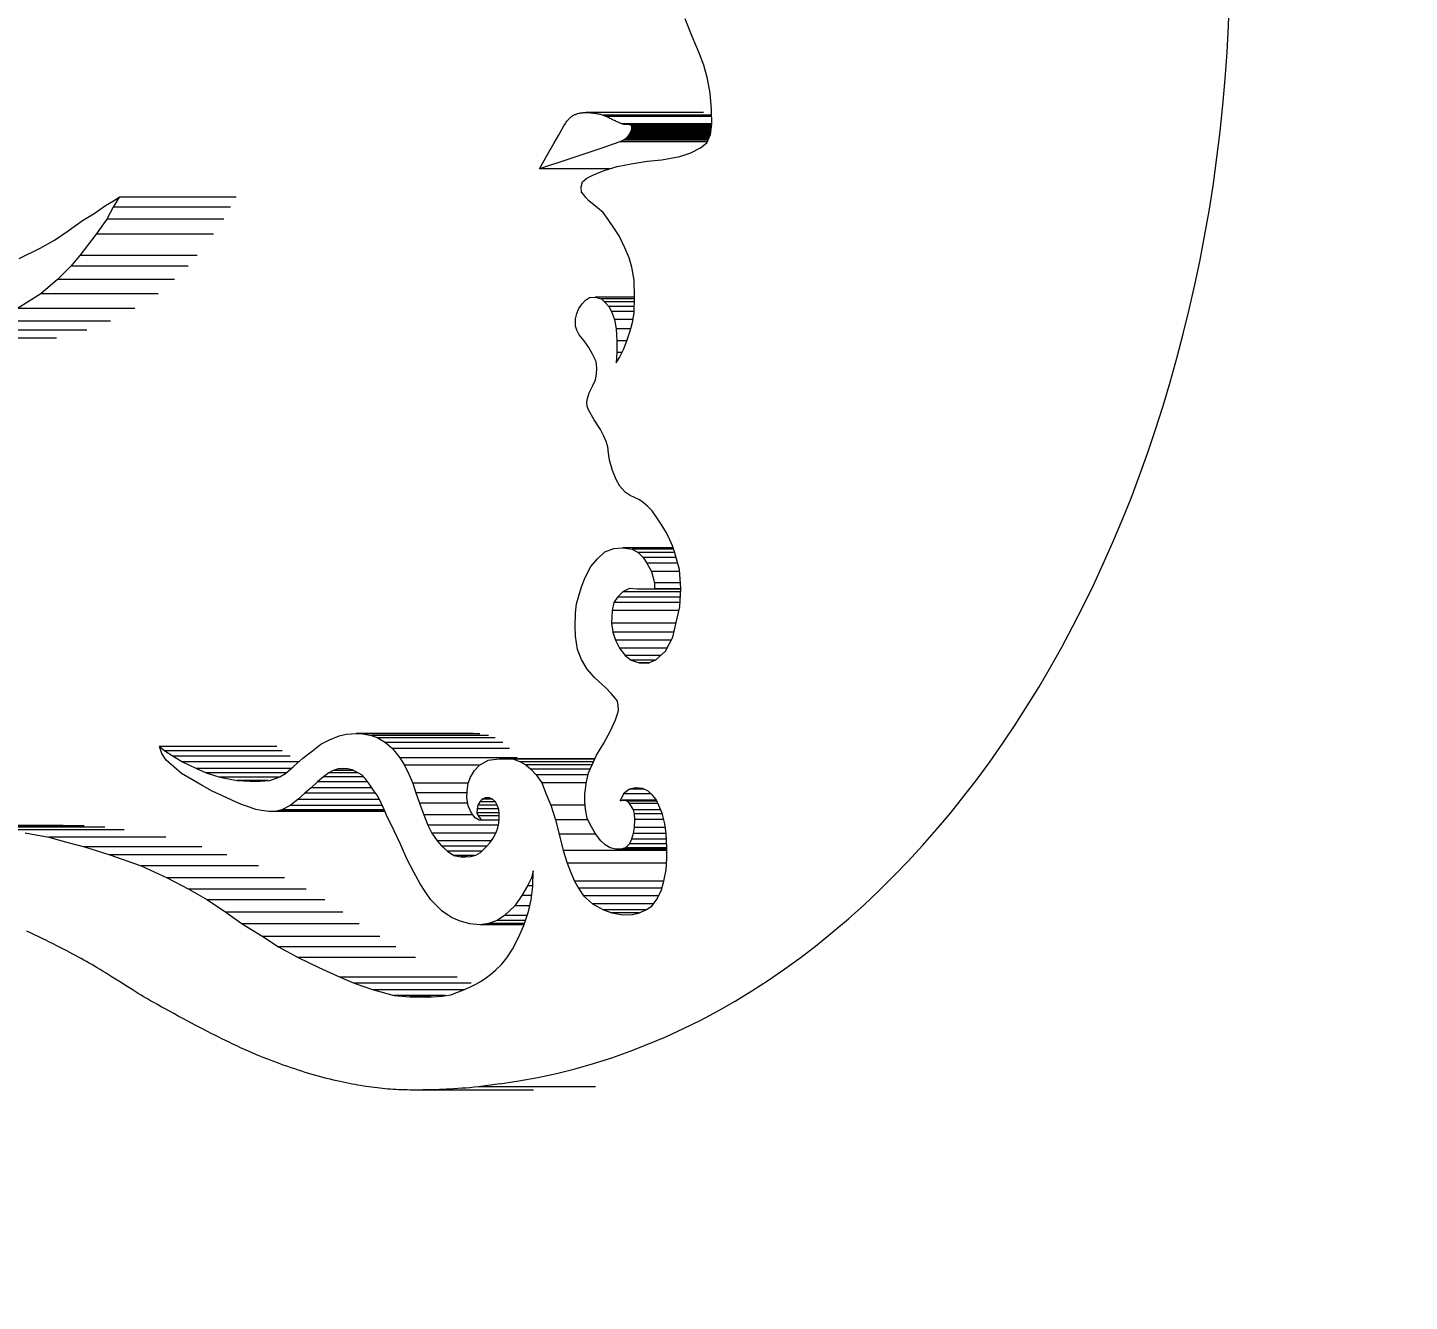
# Model space of a CAD drawing. Header units: inches. Extents: x 20 to 536, y 8 to 344.
# Drawn here: x 394.147 to 394.668, y 111.411 to 111.891 of the extents above; entities that cross this region are included whole.
import ezdxf

# ---------------------------------------------------------------- set-up
doc = ezdxf.new("R2010")
doc.units = ezdxf.units.IN
doc.header["$LTSCALE"] = 16
doc.header["$MEASUREMENT"] = 0
doc.layers.add('Dimension (ANSI)', color=7, linetype='Continuous', lineweight=25)
doc.layers.add('Visible (ANSI)', color=7, linetype='Continuous', lineweight=50)
doc.styles.add('Standard D-E', font='arial.ttf')
doc.dimstyles.new('in [mm] D-E NeptuneBenson', dxfattribs={"dimscale": 16, "dimtxt": 0.15, "dimasz": 0.098425, "dimexe": 0.125, "dimexo": 0.063, "dimgap": 0.031496, "dimtad": 0, "dimtih": 1, "dimtoh": 1, "dimdec": 4, "dimrnd": 1e-08, "dimzin": 3, "dimdsep": 46, "dimlunit": 5, "dimtxsty": 'Standard D-E', "dimcen": 0.09, "dimdle": 0.393701, "dimclrd": 256, "dimclre": 256, "dimclrt": 256, "dimadec": 1, "dimazin": 1, "dimtfac": 1, "dimtofl": 0, "dimtmove": 0, "dimatfit": 3, "dimfxl": 1, "dimfrac": 1, "dimtolj": 1, "dimtzin": 4, "dimlwd": -1, "dimlwe": -1, "dimarcsym": 0})

# ---------------------------------------------------------------- blocks, each defined once
blk = doc.blocks.new('*D25')
at = {"layer": 'Defpoints', "color": 0, "transparency": 16777216}
for p in [(336.90472, 144.0098), (416.11292, 144.0098), (390.91104, 45.67815)]:
    blk.add_point(p, dxfattribs=at)
at = {"layer": 'Dimension (ANSI)', "transparency": 16777216}
for p, q in [((415.10492, 144.0098), (334.90472, 144.0098)), ((336.90472, 142.43499), (336.90472, 111.91601)), ((336.90472, 47.25296), (336.90472, 94.54965)), ((389.90304, 45.67815), (334.90472, 45.67815))]:
    blk.add_line(p, q, dxfattribs=at)
for points in [[(336.64225, 142.43499), (337.16719, 142.43499), (336.90472, 144.0098)], [(336.64225, 47.25296), (337.16719, 47.25296), (336.90472, 45.67815)]]:
    blk.add_solid(points, dxfattribs=at)
at = {"layer": 'Dimension (ANSI)', "transparency": 16777216, "char_height": 2.4000001, "attachment_point": 5, "style": 'Standard D-E'}
for s, insert in [('\\A1; \\fArial|b0|i0;98{\\H1x;\\S5#16;} in', (336.90472, 106.1867)), ('\\A1;[2491.0 mm]{\\P\\fArial|b0|i0;SHIPPING HEIGHT\\P\\fArial|b0|i0;REF.}', (336.90472, 97.50352))]:
    blk.add_mtext(s, dxfattribs=dict(at, insert=insert))

msp = doc.modelspace()

# ---------------------------------------------------------------- linework, layer by layer
at = {"layer": 'Visible (ANSI)', "linetype": 'Continuous', "lineweight": 18}
for p, q in [((394.39733, 111.88756), (394.39479, 111.8943)), ((394.40015, 111.88103), (394.39733, 111.88756)), ((394.40172, 111.87674), (394.40015, 111.88103)), ((394.40315, 111.87159), (394.40172, 111.87674)), ((394.40415, 111.86616), (394.40315, 111.87159)), ((394.40472, 111.86011), (394.40415, 111.86616)), ((394.35124, 111.85687), (394.35146, 111.85707)), ((394.35146, 111.85707), (394.35168, 111.85725)), ((394.35168, 111.85725), (394.35191, 111.85742)), ((394.35191, 111.85742), (394.35213, 111.85759)), ((394.35213, 111.85759), (394.35236, 111.85773)), ((394.35236, 111.85773), (394.3526, 111.85787)), ((394.3526, 111.85787), (394.35283, 111.858)), ((394.35283, 111.858), (394.35308, 111.85812)), ((394.35308, 111.85812), (394.35333, 111.85822)), ((394.35333, 111.85822), (394.35359, 111.85832)), ((394.35359, 111.85832), (394.35385, 111.85842)), ((394.35385, 111.85842), (394.35412, 111.8585)), ((394.35412, 111.8585), (394.35441, 111.85858)), ((394.35441, 111.85858), (394.3547, 111.85865)), ((394.3547, 111.85865), (394.355, 111.85871)), ((394.355, 111.85871), (394.35531, 111.85877)), ((394.35531, 111.85877), (394.35564, 111.85882)), ((394.35564, 111.85882), (394.35597, 111.85885)), ((394.35597, 111.85885), (394.35632, 111.85888)), ((394.35632, 111.85888), (394.35668, 111.8589)), ((394.35668, 111.8589), (394.35706, 111.85891)), ((394.35706, 111.85891), (394.35744, 111.85891)), ((394.40164, 111.85891), (394.35744, 111.85891)), ((394.35744, 111.85891), (394.35784, 111.8589)), ((394.35784, 111.8589), (394.35823, 111.85889)), ((394.35823, 111.85889), (394.35863, 111.85887)), ((394.35863, 111.85887), (394.35903, 111.85884)), ((394.35903, 111.85884), (394.35943, 111.85881)), ((394.35943, 111.85881), (394.35982, 111.85876)), ((394.35982, 111.85876), (394.36022, 111.85872)), ((394.36022, 111.85872), (394.3606, 111.85867)), ((394.3606, 111.85867), (394.36098, 111.85861)), ((394.36098, 111.85861), (394.36135, 111.85855)), ((394.36135, 111.85855), (394.36172, 111.85848)), ((394.36172, 111.85848), (394.36208, 111.8584)), ((394.36208, 111.8584), (394.36244, 111.85832)), ((394.36244, 111.85832), (394.36278, 111.85824)), ((394.36278, 111.85824), (394.36312, 111.85815)), ((394.36312, 111.85815), (394.36345, 111.85805)), ((394.36345, 111.85805), (394.36378, 111.85794)), ((394.40476, 111.85794), (394.36378, 111.85794)), ((394.36378, 111.85794), (394.3641, 111.85783)), ((394.40477, 111.85783), (394.3641, 111.85783)), ((394.3641, 111.85783), (394.36442, 111.85771)), ((394.40477, 111.85771), (394.36442, 111.85771)), ((394.36442, 111.85771), (394.36474, 111.85758)), ((394.40477, 111.85758), (394.36474, 111.85758)), ((394.36474, 111.85758), (394.36506, 111.85745)), ((394.40478, 111.85745), (394.36506, 111.85745)), ((394.36506, 111.85745), (394.36537, 111.8573)), ((394.36537, 111.8573), (394.36568, 111.85715)), ((394.36568, 111.85715), (394.366, 111.857)), ((394.366, 111.857), (394.36632, 111.85684)), ((394.40484, 111.85456), (394.40472, 111.86011)), ((394.34692, 111.8503), (394.34817, 111.85246)), ((394.34817, 111.85246), (394.34901, 111.8539)), ((394.34901, 111.8539), (394.34956, 111.85479)), ((394.34956, 111.85479), (394.34991, 111.85531)), ((394.34991, 111.85531), (394.35015, 111.85564)), ((394.35015, 111.85564), (394.35037, 111.85591)), ((394.35037, 111.85591), (394.35059, 111.85618)), ((394.35059, 111.85618), (394.35081, 111.85642)), ((394.35081, 111.85642), (394.35102, 111.85665)), ((394.35102, 111.85665), (394.35124, 111.85687)), ((394.36632, 111.85684), (394.36664, 111.85667)), ((394.36664, 111.85667), (394.36696, 111.85651)), ((394.36696, 111.85651), (394.36728, 111.85634)), ((394.36728, 111.85634), (394.36762, 111.85618)), ((394.36762, 111.85618), (394.36795, 111.85602)), ((394.36795, 111.85602), (394.36829, 111.85586)), ((394.36829, 111.85586), (394.36863, 111.85571)), ((394.36863, 111.85571), (394.36896, 111.85557)), ((394.36896, 111.85557), (394.36928, 111.85543)), ((394.36928, 111.85543), (394.36958, 111.8553)), ((394.36958, 111.8553), (394.36987, 111.85517)), ((394.36987, 111.85517), (394.37013, 111.85506)), ((394.37013, 111.85506), (394.37037, 111.85496)), ((394.37037, 111.85496), (394.37058, 111.85487)), ((394.37058, 111.85487), (394.37078, 111.85479)), ((394.37078, 111.85479), (394.37096, 111.85472)), ((394.37096, 111.85472), (394.37112, 111.85465)), ((394.40484, 111.85465), (394.37112, 111.85465)), ((394.37112, 111.85465), (394.37127, 111.8546)), ((394.40484, 111.8546), (394.37127, 111.8546)), ((394.37127, 111.8546), (394.37142, 111.85456)), ((394.40484, 111.85456), (394.37142, 111.85456)), ((394.37142, 111.85456), (394.37156, 111.85452)), ((394.40483, 111.85452), (394.37156, 111.85452)), ((394.37156, 111.85452), (394.37171, 111.85449)), ((394.37316, 111.85449), (394.37171, 111.85449)), ((394.37171, 111.85449), (394.37185, 111.85448)), ((394.3728, 111.85448), (394.37185, 111.85448)), ((394.37185, 111.85448), (394.37199, 111.85446)), ((394.37259, 111.85446), (394.37199, 111.85446)), ((394.37199, 111.85446), (394.37213, 111.85446)), ((394.37241, 111.85446), (394.37213, 111.85446)), ((394.37213, 111.85446), (394.37227, 111.85445)), ((394.37227, 111.85445), (394.37241, 111.85446)), ((394.37241, 111.85446), (394.37255, 111.85446)), ((394.37255, 111.85446), (394.37269, 111.85447)), ((394.37269, 111.85447), (394.37282, 111.85448)), ((394.37282, 111.85448), (394.37295, 111.85448)), ((394.37295, 111.85448), (394.37308, 111.85449)), ((394.37308, 111.85449), (394.3732, 111.8545)), ((394.3732, 111.8545), (394.37333, 111.8545)), ((394.40483, 111.8545), (394.37333, 111.8545)), ((394.37333, 111.8545), (394.37344, 111.85449)), ((394.40483, 111.85449), (394.37344, 111.85449)), ((394.37344, 111.85449), (394.37356, 111.85448)), ((394.40483, 111.85448), (394.37356, 111.85448)), ((394.37356, 111.85448), (394.37367, 111.85446)), ((394.40483, 111.85446), (394.37367, 111.85446)), ((394.37367, 111.85446), (394.37377, 111.85443)), ((394.40482, 111.85443), (394.37377, 111.85443)), ((394.37377, 111.85443), (394.37387, 111.85439)), ((394.40482, 111.85439), (394.37387, 111.85439)), ((394.37387, 111.85439), (394.37397, 111.85434)), ((394.40481, 111.85434), (394.37397, 111.85434)), ((394.37397, 111.85434), (394.37405, 111.85428)), ((394.4048, 111.85428), (394.37405, 111.85428)), ((394.37405, 111.85428), (394.37414, 111.85421)), ((394.40479, 111.85421), (394.37414, 111.85421)), ((394.37414, 111.85421), (394.37421, 111.85414)), ((394.37428, 111.85191), (394.37417, 111.85167)), ((394.40478, 111.85414), (394.37421, 111.85414)), ((394.37421, 111.85414), (394.37428, 111.85406)), ((394.40477, 111.85406), (394.37428, 111.85406)), ((394.37428, 111.85406), (394.37434, 111.85398)), ((394.37436, 111.85213), (394.37428, 111.85191)), ((394.40447, 111.85191), (394.37428, 111.85191)), ((394.40476, 111.85398), (394.37434, 111.85398)), ((394.37434, 111.85398), (394.37439, 111.85388)), ((394.37443, 111.85234), (394.37436, 111.85213)), ((394.4045, 111.85213), (394.37436, 111.85213)), ((394.40475, 111.85388), (394.37439, 111.85388)), ((394.37439, 111.85388), (394.37444, 111.85379)), ((394.37447, 111.85254), (394.37443, 111.85234)), ((394.40453, 111.85234), (394.37443, 111.85234)), ((394.40473, 111.85379), (394.37444, 111.85379)), ((394.37444, 111.85379), (394.37447, 111.85368)), ((394.40472, 111.85368), (394.37447, 111.85368)), ((394.37447, 111.85368), (394.3745, 111.85357)), ((394.37451, 111.85271), (394.37447, 111.85254)), ((394.40456, 111.85254), (394.37447, 111.85254)), ((394.4047, 111.85357), (394.3745, 111.85357)), ((394.3745, 111.85357), (394.37452, 111.85345)), ((394.37453, 111.85288), (394.37451, 111.85271)), ((394.40458, 111.85271), (394.37451, 111.85271)), ((394.40469, 111.85345), (394.37452, 111.85345)), ((394.37452, 111.85345), (394.37454, 111.85332)), ((394.37454, 111.85304), (394.37453, 111.85288)), ((394.40461, 111.85288), (394.37453, 111.85288)), ((394.40467, 111.85332), (394.37454, 111.85332)), ((394.37454, 111.85332), (394.37454, 111.85319)), ((394.40465, 111.85319), (394.37454, 111.85319)), ((394.37454, 111.85319), (394.37454, 111.85304)), ((394.40463, 111.85304), (394.37454, 111.85304)), ((394.40429, 111.85064), (394.40484, 111.85456)), ((394.34281, 111.8431), (394.34516, 111.84724)), ((394.34516, 111.84724), (394.34692, 111.8503)), ((394.36763, 111.847), (394.36373, 111.84565)), ((394.37009, 111.84791), (394.36763, 111.847)), ((394.37146, 111.84849), (394.37009, 111.84791)), ((394.40304, 111.84791), (394.37009, 111.84791)), ((394.37211, 111.84885), (394.37146, 111.84849)), ((394.40331, 111.84849), (394.37146, 111.84849)), ((394.3724, 111.84912), (394.37211, 111.84885)), ((394.40347, 111.84885), (394.37211, 111.84885)), ((394.37264, 111.84938), (394.3724, 111.84912)), ((394.40359, 111.84912), (394.3724, 111.84912)), ((394.37287, 111.84966), (394.37264, 111.84938)), ((394.40372, 111.84938), (394.37264, 111.84938)), ((394.3731, 111.84996), (394.37287, 111.84966)), ((394.40385, 111.84966), (394.37287, 111.84966)), ((394.37332, 111.85026), (394.3731, 111.84996)), ((394.40398, 111.84996), (394.3731, 111.84996)), ((394.37353, 111.85056), (394.37332, 111.85026)), ((394.40412, 111.85026), (394.37332, 111.85026)), ((394.37372, 111.85085), (394.37353, 111.85056)), ((394.40426, 111.85056), (394.37353, 111.85056)), ((394.37389, 111.85114), (394.37372, 111.85085)), ((394.40432, 111.85085), (394.37372, 111.85085)), ((394.37405, 111.85142), (394.37389, 111.85114)), ((394.40436, 111.85114), (394.37389, 111.85114)), ((394.37417, 111.85167), (394.37405, 111.85142)), ((394.4044, 111.85142), (394.37405, 111.85142)), ((394.40444, 111.85167), (394.37417, 111.85167)), ((394.40049, 111.84564), (394.40287, 111.84753)), ((394.40287, 111.84753), (394.40429, 111.85064)), ((394.33975, 111.83771), (394.34281, 111.8431)), ((394.35803, 111.84372), (394.35015, 111.84112)), ((394.36373, 111.84565), (394.35803, 111.84372)), ((394.38589, 111.84102), (394.39266, 111.8423)), ((394.39266, 111.8423), (394.39687, 111.84372)), ((394.39687, 111.84372), (394.40049, 111.84564)), ((394.35015, 111.84112), (394.33975, 111.83771)), ((394.36617, 111.83771), (394.33975, 111.83771)), ((394.36047, 111.83551), (394.36453, 111.83723)), ((394.36453, 111.83723), (394.36903, 111.83854)), ((394.36903, 111.83854), (394.37433, 111.83957)), ((394.37433, 111.83957), (394.38036, 111.84061)), ((394.38036, 111.84061), (394.38589, 111.84102)), ((394.35557, 111.83089), (394.35599, 111.83275)), ((394.35599, 111.83275), (394.35765, 111.83412)), ((394.35765, 111.83412), (394.36047, 111.83551)), ((394.18122, 111.82699), (394.17905, 111.82324)), ((394.17911, 111.82563), (394.18122, 111.82699)), ((394.22541, 111.82699), (394.18122, 111.82699)), ((394.35566, 111.82894), (394.35557, 111.83089)), ((394.35647, 111.82782), (394.35566, 111.82894)), ((394.35728, 111.82681), (394.35647, 111.82782)), ((394.35844, 111.82559), (394.35728, 111.82681)), ((394.16746, 111.81821), (394.17186, 111.82088)), ((394.17186, 111.82088), (394.17615, 111.82381)), ((394.17615, 111.82381), (394.17911, 111.82563)), ((394.17905, 111.82324), (394.17657, 111.81875)), ((394.22325, 111.82324), (394.17905, 111.82324)), ((394.36164, 111.82302), (394.35844, 111.82559)), ((394.36377, 111.82117), (394.36164, 111.82302)), ((394.36575, 111.81853), (394.36377, 111.82117)), ((394.162, 111.81431), (394.16746, 111.81821)), ((394.17657, 111.81875), (394.1726, 111.813)), ((394.22076, 111.81875), (394.17657, 111.81875)), ((394.36786, 111.81537), (394.36575, 111.81853)), ((394.36985, 111.81238), (394.36786, 111.81537)), ((394.15149, 111.80773), (394.15684, 111.81082)), ((394.15684, 111.81082), (394.162, 111.81431)), ((394.1726, 111.813), (394.16645, 111.80504)), ((394.2168, 111.813), (394.1726, 111.813)), ((394.37197, 111.80792), (394.36985, 111.81238)), ((394.14352, 111.8039), (394.15149, 111.80773)), ((394.16645, 111.80504), (394.16305, 111.80095)), ((394.21064, 111.80504), (394.16645, 111.80504)), ((394.3736, 111.80406), (394.37197, 111.80792)), ((394.16305, 111.80095), (394.15799, 111.796)), ((394.20725, 111.80095), (394.16305, 111.80095)), ((394.37461, 111.80062), (394.3736, 111.80406)), ((394.37546, 111.79567), (394.37461, 111.80062)), ((394.15799, 111.796), (394.15176, 111.79056)), ((394.20218, 111.796), (394.15799, 111.796)), ((394.37564, 111.78945), (394.37546, 111.79567)), ((394.15176, 111.79056), (394.14293, 111.78495)), ((394.19595, 111.79056), (394.15176, 111.79056)), ((394.35863, 111.78911), (394.36083, 111.78932)), ((394.37563, 111.78932), (394.36083, 111.78932)), ((394.36083, 111.78932), (394.36316, 111.78867)), ((394.37551, 111.7834), (394.37564, 111.78945)), ((394.18713, 111.78495), (394.14293, 111.78495)), ((394.35385, 111.78314), (394.35469, 111.78506)), ((394.35469, 111.78506), (394.35583, 111.78681)), ((394.35583, 111.78681), (394.35711, 111.78813)), ((394.35711, 111.78813), (394.35863, 111.78911)), ((394.37562, 111.78867), (394.36316, 111.78867)), ((394.36316, 111.78867), (394.36433, 111.78757)), ((394.3756, 111.78757), (394.36433, 111.78757)), ((394.36433, 111.78757), (394.36594, 111.7857)), ((394.37556, 111.7857), (394.36594, 111.7857)), ((394.36594, 111.7857), (394.367, 111.7839)), ((394.17801, 111.78026), (394.13382, 111.78026)), ((394.35338, 111.78105), (394.35385, 111.78314)), ((394.3534, 111.77838), (394.35338, 111.78105)), ((394.37552, 111.7839), (394.367, 111.7839)), ((394.367, 111.7839), (394.36807, 111.78081)), ((394.3751, 111.78081), (394.36807, 111.78081)), ((394.36807, 111.78081), (394.36865, 111.77736)), ((394.37398, 111.77654), (394.37493, 111.77975)), ((394.37493, 111.77975), (394.37551, 111.7834)), ((394.15763, 111.77384), (394.11344, 111.77384)), ((394.16908, 111.77678), (394.12489, 111.77678)), ((394.35385, 111.77683), (394.3534, 111.77838)), ((394.35478, 111.77512), (394.35385, 111.77683)), ((394.35658, 111.77281), (394.35478, 111.77512)), ((394.37423, 111.77736), (394.36865, 111.77736)), ((394.36865, 111.77736), (394.36894, 111.77287)), ((394.37261, 111.77242), (394.37398, 111.77654)), ((394.35843, 111.77034), (394.35658, 111.77281)), ((394.35981, 111.76777), (394.35843, 111.77034)), ((394.36894, 111.77287), (394.36892, 111.76838)), ((394.37276, 111.77287), (394.36894, 111.77287)), ((394.36991, 111.76649), (394.37142, 111.76955)), ((394.37142, 111.76955), (394.37261, 111.77242)), ((394.36112, 111.76503), (394.35981, 111.76777)), ((394.36139, 111.76244), (394.36112, 111.76503)), ((394.36892, 111.76838), (394.36871, 111.76457)), ((394.36871, 111.76457), (394.36991, 111.76649)), ((394.37084, 111.76838), (394.36892, 111.76838)), ((394.35992, 111.75602), (394.36087, 111.75811)), ((394.36087, 111.75811), (394.36128, 111.76019)), ((394.36128, 111.76019), (394.36139, 111.76244)), ((394.35786, 111.75111), (394.35847, 111.75316)), ((394.35847, 111.75316), (394.35992, 111.75602)), ((394.35768, 111.74967), (394.35786, 111.75111)), ((394.3578, 111.74811), (394.35768, 111.74967)), ((394.35829, 111.74676), (394.3578, 111.74811)), ((394.36037, 111.74298), (394.35829, 111.74676)), ((394.3628, 111.73932), (394.36037, 111.74298)), ((394.36408, 111.73685), (394.3628, 111.73932)), ((394.36498, 111.73483), (394.36408, 111.73685)), ((394.36556, 111.73285), (394.36498, 111.73483)), ((394.36578, 111.73042), (394.36556, 111.73285)), ((394.36614, 111.72775), (394.36578, 111.73042)), ((394.36728, 111.72385), (394.36614, 111.72775)), ((394.36877, 111.72053), (394.36728, 111.72385)), ((394.37013, 111.71798), (394.36877, 111.72053)), ((394.37216, 111.7157), (394.37013, 111.71798)), ((394.374, 111.71444), (394.37216, 111.7157)), ((394.37559, 111.71376), (394.374, 111.71444)), ((394.37754, 111.71285), (394.37559, 111.71376)), ((394.37889, 111.71185), (394.37754, 111.71285)), ((394.38067, 111.71033), (394.37889, 111.71185)), ((394.38232, 111.70865), (394.38067, 111.71033)), ((394.38423, 111.70594), (394.38232, 111.70865)), ((394.38571, 111.70373), (394.38423, 111.70594)), ((394.38769, 111.70042), (394.38571, 111.70373)), ((394.38899, 111.6977), (394.38769, 111.70042)), ((394.38998, 111.69548), (394.38899, 111.6977)), ((394.39073, 111.69318), (394.38998, 111.69548)), ((394.35921, 111.68769), (394.36168, 111.69062)), ((394.36168, 111.69062), (394.36448, 111.69327)), ((394.36448, 111.69327), (394.36789, 111.69454)), ((394.36789, 111.69454), (394.37118, 111.69479)), ((394.39021, 111.69479), (394.37118, 111.69479)), ((394.37118, 111.69479), (394.37474, 111.69421)), ((394.3904, 111.69421), (394.37474, 111.69421)), ((394.37474, 111.69421), (394.37699, 111.69304)), ((394.39077, 111.69304), (394.37699, 111.69304)), ((394.37699, 111.69304), (394.37885, 111.69112)), ((394.3913, 111.69112), (394.37885, 111.69112)), ((394.37885, 111.69112), (394.38032, 111.68901)), ((394.39257, 111.68653), (394.39073, 111.69318)), ((394.35701, 111.68355), (394.35921, 111.68769)), ((394.39188, 111.68901), (394.38032, 111.68901)), ((394.38032, 111.68901), (394.38199, 111.68588)), ((394.39262, 111.68588), (394.38199, 111.68588)), ((394.38199, 111.68588), (394.38312, 111.6816)), ((394.39312, 111.6794), (394.39257, 111.68653)), ((394.35457, 111.67663), (394.35559, 111.68009)), ((394.35559, 111.68009), (394.35701, 111.68355)), ((394.39295, 111.6816), (394.38312, 111.6816)), ((394.38312, 111.6816), (394.38321, 111.67922)), ((394.35381, 111.67364), (394.35457, 111.67663)), ((394.36923, 111.67617), (394.36789, 111.67408)), ((394.37126, 111.67813), (394.36923, 111.67617)), ((394.39292, 111.67617), (394.36923, 111.67617)), ((394.37377, 111.67941), (394.37126, 111.67813)), ((394.39304, 111.67813), (394.37126, 111.67813)), ((394.37669, 111.67919), (394.37377, 111.67941)), ((394.37708, 111.6791), (394.37669, 111.67919)), ((394.38321, 111.67922), (394.37708, 111.6791)), ((394.3931, 111.6791), (394.37708, 111.6791)), ((394.39311, 111.67922), (394.38321, 111.67922)), ((394.3927, 111.67252), (394.39312, 111.6794)), ((394.35329, 111.66525), (394.35335, 111.67008)), ((394.35335, 111.67008), (394.35381, 111.67364)), ((394.36724, 111.67105), (394.36699, 111.66637)), ((394.36789, 111.67408), (394.36724, 111.67105)), ((394.39238, 111.67105), (394.36724, 111.67105)), ((394.3928, 111.67408), (394.36789, 111.67408)), ((394.39139, 111.66659), (394.3927, 111.67252)), ((394.35343, 111.66144), (394.35329, 111.66525)), ((394.39134, 111.66637), (394.36699, 111.66637)), ((394.36699, 111.66637), (394.36751, 111.66295)), ((394.39009, 111.66107), (394.39139, 111.66659)), ((394.35415, 111.65637), (394.35343, 111.66144)), ((394.39053, 111.66295), (394.36751, 111.66295)), ((394.36751, 111.66295), (394.36851, 111.65995)), ((394.3895, 111.65995), (394.36851, 111.65995)), ((394.36851, 111.65995), (394.37, 111.65695)), ((394.38731, 111.65577), (394.39009, 111.66107)), ((394.35569, 111.65266), (394.35415, 111.65637)), ((394.38793, 111.65695), (394.37, 111.65695)), ((394.37, 111.65695), (394.37206, 111.65411)), ((394.38543, 111.65411), (394.37206, 111.65411)), ((394.37206, 111.65411), (394.37441, 111.65237)), ((394.38365, 111.65254), (394.38731, 111.65577)), ((394.3578, 111.64896), (394.35569, 111.65266)), ((394.36058, 111.64587), (394.3578, 111.64896)), ((394.38327, 111.65237), (394.37441, 111.65237)), ((394.37441, 111.65237), (394.37744, 111.65132)), ((394.381, 111.65132), (394.37744, 111.65132)), ((394.37744, 111.65132), (394.38084, 111.65125)), ((394.38084, 111.65125), (394.38365, 111.65254)), ((394.36481, 111.64189), (394.36058, 111.64587)), ((394.3668, 111.63987), (394.36481, 111.64189)), ((394.36848, 111.63793), (394.3668, 111.63987)), ((394.36916, 111.63692), (394.36848, 111.63793)), ((394.36949, 111.63531), (394.36916, 111.63692)), ((394.36926, 111.63208), (394.36956, 111.63341)), ((394.36956, 111.63341), (394.36949, 111.63531)), ((394.36662, 111.62571), (394.36845, 111.62994)), ((394.36845, 111.62994), (394.36926, 111.63208)), ((394.26058, 111.62228), (394.2642, 111.62387)), ((394.2642, 111.62387), (394.26686, 111.62445)), ((394.26686, 111.62445), (394.2706, 111.6247)), ((394.3148, 111.6247), (394.2706, 111.6247)), ((394.2706, 111.6247), (394.27315, 111.62457)), ((394.31734, 111.62457), (394.27315, 111.62457)), ((394.27315, 111.62457), (394.27639, 111.62401)), ((394.32058, 111.62401), (394.27639, 111.62401)), ((394.27639, 111.62401), (394.27887, 111.62315)), ((394.32307, 111.62315), (394.27887, 111.62315)), ((394.27887, 111.62315), (394.28175, 111.62132)), ((394.36409, 111.6211), (394.36662, 111.62571)), ((394.19731, 111.61724), (394.19648, 111.61983)), ((394.24067, 111.61983), (394.19648, 111.61983)), ((394.19648, 111.61983), (394.19852, 111.61825)), ((394.24272, 111.61825), (394.19852, 111.61825)), ((394.19852, 111.61825), (394.20159, 111.61616)), ((394.25055, 111.61536), (394.2542, 111.61821)), ((394.2542, 111.61821), (394.25735, 111.62069)), ((394.25735, 111.62069), (394.26058, 111.62228)), ((394.32594, 111.62132), (394.28175, 111.62132)), ((394.28175, 111.62132), (394.28431, 111.61904)), ((394.3285, 111.61904), (394.28431, 111.61904)), ((394.28431, 111.61904), (394.28713, 111.61559)), ((394.36132, 111.61659), (394.36409, 111.6211)), ((394.19894, 111.61471), (394.19731, 111.61724)), ((394.20189, 111.6121), (394.19894, 111.61471)), ((394.24579, 111.61616), (394.20159, 111.61616)), ((394.20159, 111.61616), (394.20517, 111.61398)), ((394.20481, 111.6097), (394.20189, 111.6121)), ((394.24896, 111.61398), (394.20517, 111.61398)), ((394.20517, 111.61398), (394.21041, 111.61147)), ((394.24404, 111.60959), (394.24696, 111.61224)), ((394.24696, 111.61224), (394.25055, 111.61536)), ((394.33133, 111.61559), (394.28713, 111.61559)), ((394.28713, 111.61559), (394.2889, 111.61272)), ((394.31709, 111.61272), (394.2889, 111.61272)), ((394.2889, 111.61272), (394.29052, 111.60934)), ((394.3153, 111.61073), (394.31718, 111.61282)), ((394.31718, 111.61282), (394.32037, 111.61463)), ((394.32037, 111.61463), (394.32458, 111.61523)), ((394.36068, 111.61523), (394.32458, 111.61523)), ((394.32458, 111.61523), (394.32998, 111.61502)), ((394.36058, 111.61502), (394.32998, 111.61502)), ((394.32998, 111.61502), (394.33261, 111.61404)), ((394.36013, 111.61404), (394.33261, 111.61404)), ((394.33261, 111.61404), (394.33466, 111.61295)), ((394.35962, 111.61295), (394.33466, 111.61295)), ((394.33466, 111.61295), (394.33649, 111.61133)), ((394.35823, 111.60985), (394.35961, 111.61293)), ((394.35961, 111.61293), (394.36132, 111.61659)), ((394.20954, 111.60683), (394.20481, 111.6097)), ((394.24611, 111.61147), (394.21041, 111.61147)), ((394.21041, 111.61147), (394.21405, 111.60992)), ((394.24441, 111.60992), (394.21405, 111.60992)), ((394.21405, 111.60992), (394.2192, 111.60831)), ((394.24165, 111.60831), (394.2192, 111.60831)), ((394.2192, 111.60831), (394.22576, 111.607)), ((394.2375, 111.607), (394.22576, 111.607)), ((394.22576, 111.607), (394.23054, 111.60673)), ((394.23441, 111.60671), (394.23803, 111.60705)), ((394.23803, 111.60705), (394.24183, 111.60838)), ((394.24183, 111.60838), (394.24404, 111.60959)), ((394.25834, 111.60842), (394.25609, 111.60646)), ((394.26029, 111.6099), (394.25834, 111.60842)), ((394.27338, 111.60842), (394.25834, 111.60842)), ((394.26192, 111.61076), (394.26029, 111.6099)), ((394.27133, 111.6099), (394.26029, 111.6099)), ((394.26386, 111.61134), (394.26192, 111.61076)), ((394.26974, 111.61076), (394.26192, 111.61076)), ((394.26574, 111.61147), (394.26386, 111.61134)), ((394.26751, 111.61134), (394.26386, 111.61134)), ((394.26742, 111.61136), (394.26574, 111.61147)), ((394.2692, 111.61105), (394.26742, 111.61136)), ((394.27084, 111.61019), (394.2692, 111.61105)), ((394.27289, 111.60895), (394.27084, 111.61019)), ((394.27402, 111.60774), (394.27289, 111.60895)), ((394.2756, 111.6057), (394.27402, 111.60774)), ((394.29052, 111.60934), (394.29207, 111.60605)), ((394.31295, 111.60595), (394.3138, 111.60823)), ((394.3138, 111.60823), (394.3153, 111.61073)), ((394.35889, 111.61133), (394.33649, 111.61133)), ((394.33649, 111.61133), (394.33848, 111.60911)), ((394.35806, 111.60911), (394.33848, 111.60911)), ((394.33848, 111.60911), (394.34062, 111.60606)), ((394.35748, 111.60653), (394.35823, 111.60985)), ((394.21255, 111.60516), (394.20954, 111.60683)), ((394.21638, 111.60295), (394.21255, 111.60516)), ((394.21998, 111.60129), (394.21638, 111.60295)), ((394.2346, 111.60673), (394.23054, 111.60673)), ((394.23054, 111.60673), (394.23441, 111.60671)), ((394.25129, 111.60228), (394.24869, 111.59987)), ((394.25367, 111.60424), (394.25129, 111.60228)), ((394.27791, 111.60228), (394.25129, 111.60228)), ((394.25609, 111.60646), (394.25367, 111.60424)), ((394.27658, 111.60424), (394.25367, 111.60424)), ((394.27501, 111.60646), (394.25609, 111.60646)), ((394.27734, 111.60312), (394.2756, 111.6057)), ((394.27876, 111.60106), (394.27734, 111.60312)), ((394.31298, 111.60605), (394.29207, 111.60605)), ((394.29207, 111.60605), (394.29312, 111.6023)), ((394.31243, 111.6023), (394.29312, 111.6023)), ((394.29312, 111.6023), (394.29449, 111.59847)), ((394.31234, 111.60059), (394.31246, 111.60296)), ((394.31246, 111.60296), (394.31295, 111.60595)), ((394.35742, 111.60606), (394.34062, 111.60606)), ((394.34062, 111.60606), (394.34233, 111.60187)), ((394.34233, 111.60187), (394.34407, 111.59765)), ((394.35685, 111.59895), (394.35691, 111.60201)), ((394.35691, 111.60201), (394.35748, 111.60653)), ((394.37148, 111.60198), (394.37021, 111.59929)), ((394.3738, 111.60377), (394.37148, 111.60198)), ((394.38183, 111.60198), (394.37148, 111.60198)), ((394.37613, 111.60418), (394.3738, 111.60377)), ((394.37909, 111.60377), (394.3738, 111.60377)), ((394.37867, 111.60395), (394.37613, 111.60418)), ((394.38069, 111.60307), (394.37867, 111.60395)), ((394.38239, 111.60145), (394.38069, 111.60307)), ((394.22373, 111.59959), (394.21998, 111.60129)), ((394.22736, 111.59794), (394.22373, 111.59959)), ((394.23045, 111.59696), (394.22736, 111.59794)), ((394.23286, 111.59612), (394.23045, 111.59696)), ((394.24578, 111.59759), (394.24259, 111.59591)), ((394.24869, 111.59987), (394.24578, 111.59759)), ((394.28045, 111.59759), (394.24578, 111.59759)), ((394.27934, 111.59987), (394.24869, 111.59987)), ((394.28014, 111.59823), (394.27876, 111.60106)), ((394.28117, 111.59608), (394.28014, 111.59823)), ((394.3127, 111.59847), (394.29449, 111.59847)), ((394.29449, 111.59847), (394.29612, 111.59411)), ((394.31288, 111.59741), (394.31234, 111.60059)), ((394.31414, 111.59466), (394.31288, 111.59741)), ((394.31651, 111.59764), (394.31624, 111.59629)), ((394.31725, 111.59894), (394.31651, 111.59764)), ((394.32387, 111.59764), (394.31651, 111.59764)), ((394.31811, 111.59991), (394.31725, 111.59894)), ((394.32319, 111.59894), (394.31725, 111.59894)), ((394.31934, 111.60044), (394.31811, 111.59991)), ((394.3222, 111.59991), (394.31811, 111.59991)), ((394.32092, 111.60047), (394.31934, 111.60044)), ((394.321, 111.60044), (394.31934, 111.60044)), ((394.32212, 111.59998), (394.32092, 111.60047)), ((394.32316, 111.599), (394.32212, 111.59998)), ((394.32385, 111.59772), (394.32316, 111.599)), ((394.32442, 111.5961), (394.32385, 111.59772)), ((394.35698, 111.59765), (394.34407, 111.59765)), ((394.34407, 111.59765), (394.3458, 111.59212)), ((394.35712, 111.59613), (394.35685, 111.59895)), ((394.37021, 111.59929), (394.37102, 111.59959)), ((394.38388, 111.59959), (394.37102, 111.59959)), ((394.37102, 111.59959), (394.37204, 111.59955)), ((394.38389, 111.59955), (394.37204, 111.59955)), ((394.37204, 111.59955), (394.37295, 111.59922)), ((394.38405, 111.59922), (394.37295, 111.59922)), ((394.37295, 111.59922), (394.37361, 111.59837)), ((394.38444, 111.59837), (394.37361, 111.59837)), ((394.37361, 111.59837), (394.37431, 111.59723)), ((394.37431, 111.59723), (394.3751, 111.59592)), ((394.38376, 111.59983), (394.38239, 111.60145)), ((394.38482, 111.59756), (394.38376, 111.59983)), ((394.38608, 111.59465), (394.38482, 111.59756)), ((394.23492, 111.59567), (394.23286, 111.59612)), ((394.23768, 111.59537), (394.23492, 111.59567)), ((394.24057, 111.59548), (394.23768, 111.59537)), ((394.28148, 111.59537), (394.23768, 111.59537)), ((394.24259, 111.59591), (394.24057, 111.59548)), ((394.28144, 111.59548), (394.24057, 111.59548)), ((394.28125, 111.59591), (394.24259, 111.59591)), ((394.2821, 111.59398), (394.28117, 111.59608)), ((394.28502, 111.58796), (394.2821, 111.59398)), ((394.31459, 111.59411), (394.29612, 111.59411)), ((394.29612, 111.59411), (394.29768, 111.59019)), ((394.31554, 111.59293), (394.31414, 111.59466)), ((394.31701, 111.59203), (394.31554, 111.59293)), ((394.31624, 111.59629), (394.31621, 111.59483)), ((394.32453, 111.59483), (394.31621, 111.59483)), ((394.31621, 111.59483), (394.31666, 111.59372)), ((394.32435, 111.59629), (394.31624, 111.59629)), ((394.32458, 111.59372), (394.31666, 111.59372)), ((394.31666, 111.59372), (394.31788, 111.59205)), ((394.31708, 111.59203), (394.31701, 111.59203)), ((394.31788, 111.59205), (394.31708, 111.59203)), ((394.32457, 111.59203), (394.31708, 111.59203)), ((394.32457, 111.59205), (394.31788, 111.59205)), ((394.32455, 111.59454), (394.32442, 111.5961)), ((394.3245, 111.59095), (394.32461, 111.59263)), ((394.32461, 111.59263), (394.32455, 111.59454)), ((394.3581, 111.59212), (394.3458, 111.59212)), ((394.3458, 111.59212), (394.34723, 111.5868)), ((394.35781, 111.59272), (394.35712, 111.59613)), ((394.35935, 111.58952), (394.35781, 111.59272)), ((394.38553, 111.59592), (394.3751, 111.59592)), ((394.3751, 111.59592), (394.37544, 111.59448)), ((394.38613, 111.59448), (394.37544, 111.59448)), ((394.37544, 111.59448), (394.37566, 111.59229)), ((394.37566, 111.59229), (394.37553, 111.58923)), ((394.38668, 111.59229), (394.37566, 111.59229)), ((394.38709, 111.59063), (394.38608, 111.59465)), ((394.16014, 111.59006), (394.11594, 111.59006)), ((394.16812, 111.58993), (394.12392, 111.58993)), ((394.17581, 111.58939), (394.13162, 111.58939)), ((394.18312, 111.58842), (394.13892, 111.58842)), ((394.14575, 111.58731), (394.15467, 111.58568)), ((394.28735, 111.58304), (394.28502, 111.58796)), ((394.32434, 111.59019), (394.29768, 111.59019)), ((394.29768, 111.59019), (394.29917, 111.58717)), ((394.32325, 111.58717), (394.29917, 111.58717)), ((394.29917, 111.58717), (394.30123, 111.58425)), ((394.3223, 111.58524), (394.32339, 111.58745)), ((394.32339, 111.58745), (394.32412, 111.5892)), ((394.32412, 111.5892), (394.3245, 111.59095)), ((394.36096, 111.5868), (394.34723, 111.5868)), ((394.34723, 111.5868), (394.34876, 111.58054)), ((394.36089, 111.58689), (394.35935, 111.58952)), ((394.36291, 111.58422), (394.36089, 111.58689)), ((394.37518, 111.58703), (394.37451, 111.58489)), ((394.37553, 111.58923), (394.37518, 111.58703)), ((394.38758, 111.58703), (394.37518, 111.58703)), ((394.38728, 111.58923), (394.37553, 111.58923)), ((394.38758, 111.58698), (394.38709, 111.59063)), ((394.38783, 111.58166), (394.38758, 111.58698)), ((394.19886, 111.58568), (394.15467, 111.58568)), ((394.15467, 111.58568), (394.16189, 111.58361)), ((394.16189, 111.58361), (394.16823, 111.58194)), ((394.21242, 111.58194), (394.16823, 111.58194)), ((394.16823, 111.58194), (394.1777, 111.57896)), ((394.2898, 111.57749), (394.28735, 111.58304)), ((394.32156, 111.58425), (394.30123, 111.58425)), ((394.30123, 111.58425), (394.30296, 111.58221)), ((394.31995, 111.58221), (394.30296, 111.58221)), ((394.30296, 111.58221), (394.30512, 111.58038)), ((394.31751, 111.57983), (394.31865, 111.58097)), ((394.31865, 111.58097), (394.31986, 111.58211)), ((394.31986, 111.58211), (394.32104, 111.58354)), ((394.32104, 111.58354), (394.3223, 111.58524)), ((394.36461, 111.58274), (394.36291, 111.58422)), ((394.36645, 111.58162), (394.36461, 111.58274)), ((394.36842, 111.58114), (394.36645, 111.58162)), ((394.3705, 111.58112), (394.36842, 111.58114)), ((394.37221, 111.58161), (394.3705, 111.58112)), ((394.38782, 111.58112), (394.3705, 111.58112)), ((394.37371, 111.58308), (394.37221, 111.58161)), ((394.38783, 111.58161), (394.37221, 111.58161)), ((394.37451, 111.58489), (394.37371, 111.58308)), ((394.38776, 111.58308), (394.37371, 111.58308)), ((394.38768, 111.58489), (394.37451, 111.58489)), ((394.3878, 111.57754), (394.38783, 111.58166)), ((394.22189, 111.57896), (394.1777, 111.57896)), ((394.1777, 111.57896), (394.18961, 111.57478)), ((394.29236, 111.5724), (394.2898, 111.57749)), ((394.31806, 111.58038), (394.30512, 111.58038)), ((394.30512, 111.58038), (394.30748, 111.57874)), ((394.31527, 111.57874), (394.30748, 111.57874)), ((394.30748, 111.57874), (394.31006, 111.57823)), ((394.3126, 111.57823), (394.31006, 111.57823)), ((394.31006, 111.57823), (394.31177, 111.57815)), ((394.31177, 111.57815), (394.31395, 111.57836)), ((394.31395, 111.57836), (394.31581, 111.5789)), ((394.31581, 111.5789), (394.31751, 111.57983)), ((394.38782, 111.58054), (394.34876, 111.58054)), ((394.34876, 111.58054), (394.35017, 111.5758)), ((394.38768, 111.5758), (394.35017, 111.5758)), ((394.35017, 111.5758), (394.35157, 111.57234)), ((394.38751, 111.57337), (394.3878, 111.57754)), ((394.2338, 111.57478), (394.18961, 111.57478)), ((394.18961, 111.57478), (394.19942, 111.57025)), ((394.2948, 111.56803), (394.29236, 111.5724)), ((394.33741, 111.57294), (394.33682, 111.57032)), ((394.33726, 111.56699), (394.33741, 111.57294)), ((394.35157, 111.57234), (394.35296, 111.56898)), ((394.38665, 111.56905), (394.38751, 111.57337)), ((394.24361, 111.57025), (394.19942, 111.57025)), ((394.19942, 111.57025), (394.20753, 111.566)), ((394.25173, 111.566), (394.20753, 111.566)), ((394.20753, 111.566), (394.21458, 111.56201)), ((394.29689, 111.56476), (394.2948, 111.56803)), ((394.33527, 111.56725), (394.33319, 111.56367)), ((394.33682, 111.57032), (394.33527, 111.56725)), ((394.33727, 111.56725), (394.33527, 111.56725)), ((394.33662, 111.56199), (394.33726, 111.56699)), ((394.33735, 111.57032), (394.33682, 111.57032)), ((394.38663, 111.56898), (394.35296, 111.56898)), ((394.35296, 111.56898), (394.35454, 111.56644)), ((394.38594, 111.56644), (394.35454, 111.56644)), ((394.35454, 111.56644), (394.35645, 111.56354)), ((394.38418, 111.56231), (394.38577, 111.56582)), ((394.38577, 111.56582), (394.38665, 111.56905)), ((394.25877, 111.56201), (394.21458, 111.56201)), ((394.21458, 111.56201), (394.22143, 111.55733)), ((394.29887, 111.56196), (394.29689, 111.56476)), ((394.30309, 111.55767), (394.29887, 111.56196)), ((394.33319, 111.56367), (394.33055, 111.55978)), ((394.33684, 111.56367), (394.33319, 111.56367)), ((394.33568, 111.55754), (394.33662, 111.56199)), ((394.38474, 111.56354), (394.35645, 111.56354)), ((394.35645, 111.56354), (394.3598, 111.56048)), ((394.38279, 111.56048), (394.3598, 111.56048)), ((394.3598, 111.56048), (394.36398, 111.55827)), ((394.38213, 111.55961), (394.38418, 111.56231)), ((394.26563, 111.55733), (394.22143, 111.55733)), ((394.22143, 111.55733), (394.22761, 111.55291)), ((394.30656, 111.55535), (394.30309, 111.55767)), ((394.30982, 111.55398), (394.30656, 111.55535)), ((394.32658, 111.55604), (394.32378, 111.55425)), ((394.33055, 111.55978), (394.32658, 111.55604)), ((394.33517, 111.55604), (394.32658, 111.55604)), ((394.33616, 111.55978), (394.33055, 111.55978)), ((394.33387, 111.55228), (394.33568, 111.55754)), ((394.38004, 111.55827), (394.36398, 111.55827)), ((394.36398, 111.55827), (394.36704, 111.55704)), ((394.37743, 111.55704), (394.36704, 111.55704)), ((394.36704, 111.55704), (394.37126, 111.55639)), ((394.37126, 111.55639), (394.37489, 111.55645)), ((394.37489, 111.55645), (394.37748, 111.55705)), ((394.37748, 111.55705), (394.37994, 111.5582)), ((394.37994, 111.5582), (394.38213, 111.55961)), ((394.14787, 111.54951), (394.14646, 111.55015)), ((394.2718, 111.55291), (394.22761, 111.55291)), ((394.22761, 111.55291), (394.23539, 111.54821)), ((394.31352, 111.55294), (394.30982, 111.55398)), ((394.31739, 111.55258), (394.31352, 111.55294)), ((394.32059, 111.55313), (394.31739, 111.55258)), ((394.33398, 111.55258), (394.31739, 111.55258)), ((394.32378, 111.55425), (394.32059, 111.55313)), ((394.33417, 111.55313), (394.32059, 111.55313)), ((394.33455, 111.55425), (394.32378, 111.55425)), ((394.33192, 111.54784), (394.33387, 111.55228)), ((394.14929, 111.54885), (394.14787, 111.54951)), ((394.15072, 111.54816), (394.14929, 111.54885)), ((394.15216, 111.54747), (394.15072, 111.54816)), ((394.15359, 111.54677), (394.15216, 111.54747)), ((394.155, 111.54607), (394.15359, 111.54677)), ((394.15639, 111.54537), (394.155, 111.54607)), ((394.15774, 111.54468), (394.15639, 111.54537)), ((394.15905, 111.54401), (394.15774, 111.54468)), ((394.27958, 111.54821), (394.23539, 111.54821)), ((394.23539, 111.54821), (394.24136, 111.54433)), ((394.28555, 111.54433), (394.24136, 111.54433)), ((394.24136, 111.54433), (394.24879, 111.54021)), ((394.32962, 111.54337), (394.33192, 111.54784)), ((394.16031, 111.54335), (394.15905, 111.54401)), ((394.16152, 111.54273), (394.16031, 111.54335)), ((394.16267, 111.54212), (394.16152, 111.54273)), ((394.16377, 111.54153), (394.16267, 111.54212)), ((394.16484, 111.54096), (394.16377, 111.54153)), ((394.16588, 111.5404), (394.16484, 111.54096)), ((394.1669, 111.53984), (394.16588, 111.5404)), ((394.16791, 111.53928), (394.1669, 111.53984)), ((394.16892, 111.53871), (394.16791, 111.53928)), ((394.29299, 111.54021), (394.24879, 111.54021)), ((394.24879, 111.54021), (394.25652, 111.53651)), ((394.3254, 111.53764), (394.32744, 111.54017)), ((394.32744, 111.54017), (394.32962, 111.54337)), ((394.16993, 111.53814), (394.16892, 111.53871)), ((394.17095, 111.53755), (394.16993, 111.53814)), ((394.17198, 111.53695), (394.17095, 111.53755)), ((394.17302, 111.53633), (394.17198, 111.53695)), ((394.17409, 111.5357), (394.17302, 111.53633)), ((394.17519, 111.53503), (394.17409, 111.5357)), ((394.17631, 111.53435), (394.17519, 111.53503)), ((394.17747, 111.53363), (394.17631, 111.53435)), ((394.25652, 111.53651), (394.26457, 111.53279)), ((394.31985, 111.53266), (394.32148, 111.53398)), ((394.32148, 111.53398), (394.32336, 111.53564)), ((394.32336, 111.53564), (394.3254, 111.53764)), ((394.17867, 111.53288), (394.17747, 111.53363)), ((394.17989, 111.53211), (394.17867, 111.53288)), ((394.18113, 111.53132), (394.17989, 111.53211)), ((394.18239, 111.53052), (394.18113, 111.53132)), ((394.18364, 111.52973), (394.18239, 111.53052)), ((394.18488, 111.52894), (394.18364, 111.52973)), ((394.18611, 111.52817), (394.18488, 111.52894)), ((394.30876, 111.53279), (394.26457, 111.53279)), ((394.26457, 111.53279), (394.26988, 111.53056)), ((394.31407, 111.53056), (394.26988, 111.53056)), ((394.26988, 111.53056), (394.2772, 111.52804)), ((394.31091, 111.52787), (394.31349, 111.529)), ((394.31349, 111.529), (394.31581, 111.53013)), ((394.31581, 111.53013), (394.31781, 111.53132)), ((394.31781, 111.53132), (394.31985, 111.53266)), ((394.1873, 111.52742), (394.18611, 111.52817)), ((394.18846, 111.5267), (394.1873, 111.52742)), ((394.18961, 111.526), (394.18846, 111.5267)), ((394.19075, 111.52532), (394.18961, 111.526)), ((394.1919, 111.52463), (394.19075, 111.52532)), ((394.1931, 111.52394), (394.1919, 111.52463)), ((394.19434, 111.52322), (394.1931, 111.52394)), ((394.31129, 111.52804), (394.2772, 111.52804)), ((394.2772, 111.52804), (394.28501, 111.52586)), ((394.30423, 111.52586), (394.28501, 111.52586)), ((394.28501, 111.52586), (394.29085, 111.52539)), ((394.29891, 111.52539), (394.29085, 111.52539)), ((394.29085, 111.52539), (394.29761, 111.5253)), ((394.29761, 111.5253), (394.30308, 111.52567)), ((394.30308, 111.52567), (394.3064, 111.52623)), ((394.3064, 111.52623), (394.31091, 111.52787)), ((394.19566, 111.52247), (394.19434, 111.52322)), ((394.19707, 111.52169), (394.19566, 111.52247)), ((394.19858, 111.52085), (394.19707, 111.52169)), ((394.20018, 111.51997), (394.19858, 111.52085)), ((394.20184, 111.51907), (394.20018, 111.51997)), ((394.20353, 111.51815), (394.20184, 111.51907)), ((394.20524, 111.51723), (394.20353, 111.51815)), ((394.20693, 111.51633), (394.20524, 111.51723)), ((394.2086, 111.51544), (394.20693, 111.51633)), ((394.2102, 111.5146), (394.2086, 111.51544)), ((394.21172, 111.5138), (394.2102, 111.5146)), ((394.21317, 111.51304), (394.21172, 111.5138)), ((394.21458, 111.51232), (394.21317, 111.51304)), ((394.21594, 111.51162), (394.21458, 111.51232)), ((394.21728, 111.51094), (394.21594, 111.51162)), ((394.21861, 111.51028), (394.21728, 111.51094)), ((394.21995, 111.50962), (394.21861, 111.51028)), ((394.22132, 111.50895), (394.21995, 111.50962)), ((394.22272, 111.50828), (394.22132, 111.50895)), ((394.22415, 111.5076), (394.22272, 111.50828)), ((394.22559, 111.50692), (394.22415, 111.5076)), ((394.22706, 111.50624), (394.22559, 111.50692)), ((394.22852, 111.50557), (394.22706, 111.50624)), ((394.22998, 111.50492), (394.22852, 111.50557)), ((394.23143, 111.50428), (394.22998, 111.50492)), ((394.23286, 111.50367), (394.23143, 111.50428)), ((394.23426, 111.50309), (394.23286, 111.50367)), ((394.23563, 111.50253), (394.23426, 111.50309)), ((394.23699, 111.502), (394.23563, 111.50253)), ((394.23832, 111.50148), (394.23699, 111.502)), ((394.23964, 111.50099), (394.23832, 111.50148)), ((394.24095, 111.50051), (394.23964, 111.50099)), ((394.24225, 111.50003), (394.24095, 111.50051)), ((394.24355, 111.49957), (394.24225, 111.50003)), ((394.24485, 111.49911), (394.24355, 111.49957)), ((394.24616, 111.49866), (394.24485, 111.49911)), ((394.24747, 111.49821), (394.24616, 111.49866)), ((394.24878, 111.49777), (394.24747, 111.49821)), ((394.2501, 111.49734), (394.24878, 111.49777)), ((394.25142, 111.49692), (394.2501, 111.49734)), ((394.25275, 111.49651), (394.25142, 111.49692)), ((394.25409, 111.49611), (394.25275, 111.49651)), ((394.25543, 111.49572), (394.25409, 111.49611)), ((394.25678, 111.49535), (394.25543, 111.49572)), ((394.25813, 111.49499), (394.25678, 111.49535)), ((394.25946, 111.49465), (394.25813, 111.49499)), ((394.26078, 111.49432), (394.25946, 111.49465)), ((394.26207, 111.49401), (394.26078, 111.49432)), ((394.26334, 111.49371), (394.26207, 111.49401)), ((394.26457, 111.49344), (394.26334, 111.49371)), ((394.26576, 111.49318), (394.26457, 111.49344)), ((394.26692, 111.49294), (394.26576, 111.49318)), ((394.26804, 111.49271), (394.26692, 111.49294)), ((394.26914, 111.4925), (394.26804, 111.49271)), ((394.27021, 111.4923), (394.26914, 111.4925)), ((394.27127, 111.49212), (394.27021, 111.4923)), ((394.32479, 111.49265), (394.31673, 111.49145)), ((394.27232, 111.49194), (394.27127, 111.49212)), ((394.27336, 111.49177), (394.27232, 111.49194)), ((394.2744, 111.49161), (394.27336, 111.49177)), ((394.27543, 111.49146), (394.2744, 111.49161)), ((394.27646, 111.49132), (394.27543, 111.49146)), ((394.27749, 111.49118), (394.27646, 111.49132)), ((394.27851, 111.49105), (394.27749, 111.49118)), ((394.27953, 111.49094), (394.27851, 111.49105)), ((394.28055, 111.49083), (394.27953, 111.49094)), ((394.28157, 111.49073), (394.28055, 111.49083)), ((394.28258, 111.49064), (394.28157, 111.49073)), ((394.28359, 111.49056), (394.28258, 111.49064)), ((394.2846, 111.4905), (394.28359, 111.49056)), ((394.28562, 111.49044), (394.2846, 111.4905)), ((394.28666, 111.49039), (394.28562, 111.49044)), ((394.28771, 111.49035), (394.28666, 111.49039)), ((394.28878, 111.49031), (394.28771, 111.49035)), ((394.28987, 111.49029), (394.28878, 111.49031)), ((394.291, 111.49027), (394.28987, 111.49029)), ((394.29215, 111.49026), (394.291, 111.49027)), ((394.29332, 111.49026), (394.29215, 111.49026)), ((394.29452, 111.49026), (394.29332, 111.49026)), ((394.33751, 111.49026), (394.29332, 111.49026)), ((394.29573, 111.49028), (394.29452, 111.49026)), ((394.29697, 111.4903), (394.29573, 111.49028)), ((394.29822, 111.49032), (394.29697, 111.4903)), ((394.29949, 111.49035), (394.29822, 111.49032)), ((394.30078, 111.49039), (394.29949, 111.49035)), ((394.30207, 111.49044), (394.30078, 111.49039)), ((394.3034, 111.49049), (394.30207, 111.49044)), ((394.30474, 111.49055), (394.3034, 111.49049)), ((394.30611, 111.49063), (394.30474, 111.49055)), ((394.30752, 111.49071), (394.30611, 111.49063)), ((394.30896, 111.4908), (394.30752, 111.49071)), ((394.31044, 111.49091), (394.30896, 111.4908)), ((394.31196, 111.49102), (394.31044, 111.49091)), ((394.31353, 111.49115), (394.31196, 111.49102)), ((394.31512, 111.4913), (394.31353, 111.49115)), ((394.31673, 111.49145), (394.31512, 111.4913)), ((394.36093, 111.49145), (394.31673, 111.49145))]:
    msp.add_line(p, q, dxfattribs=at)
for centre, major_axis, start_param, end_param in [((394.29671, 111.92023), (0, 0.42942), 3.234188, 6.152982), ((392.01429, 109.02562), (0, 2.8125), 3.617529, 6.283185)]:
    msp.add_ellipse(centre, major_axis=major_axis, ratio=0.707107, start_param=start_param, end_param=end_param, dxfattribs=at)

# ---------------------------------------------------------------- dimensions: what is measured, and where the dimension line sits
at = {"layer": 'Dimension (ANSI)'}
dim = msp.add_linear_dim(base=(336.904721, 144.009798), p1=(390.911041, 45.678154), p2=(416.112922, 144.009798), angle=90, text=' \\fArial|b0|i0;<> in\\X[2491.0 mm]{\\P\\fArial|b0|i0;SHIPPING HEIGHT\\P\\fArial|b0|i0;REF.}', dimstyle='in [mm] D-E NeptuneBenson', override={"dimgap": 0.031496, "dimdec": 4, "dimpost": '', "dimtol": 0, "dimlim": 0, "dimtp": 0, "dimtm": 0, "dimtdec": 2, "dimatfit": 1}, dxfattribs=at)
dim.commit()
dim.dimension.update_dxf_attribs({"geometry": '*D25', "text_midpoint": (336.904721, 103.232832), "dimtype": 160})

doc.saveas('drawing.dxf')
